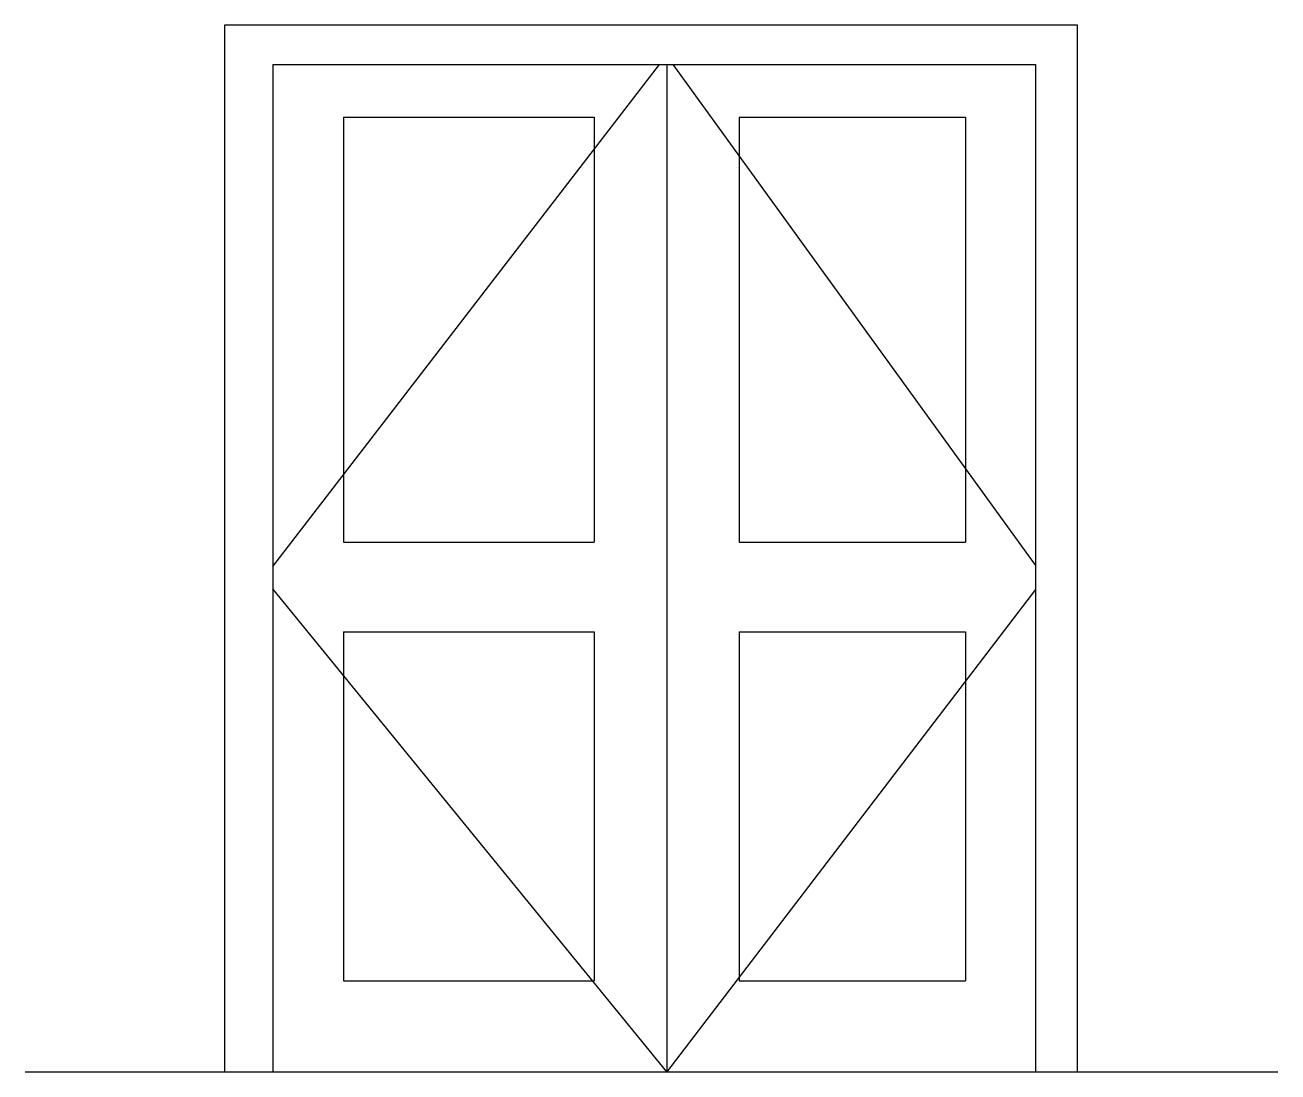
# Model space of a CAD drawing. Header units: metres. Extents: x 13408.4 to 13422.4, y 18474.7 to 18486.4.
import ezdxf

# ---------------------------------------------------------------- set-up
doc = ezdxf.new("R2010")
doc.units = ezdxf.units.M
for name, color, linetype in [('PUB_DIM', 90, 'Continuous'), ('STAIR', 2, 'Continuous'), ('WINDOW', 3, 'Continuous')]:
    doc.layers.add(name, color=color, linetype=linetype)

msp = doc.modelspace()

# ---------------------------------------------------------------- linework, layer by layer
for points in [[(13420.17, 18474.73), (13420.17, 18486.43), (13410.64, 18486.43), (13410.64, 18474.73)], [(13408.41, 18474.73), (13422.41, 18474.73)]]:
    msp.add_lwpolyline(points)
at = {"layer": 'PUB_DIM'}
for p, q in [((13411.18, 18485.99), (13411.18, 18474.73)), ((13415.58, 18485.99), (13415.58, 18474.73)), ((13419.7, 18485.99), (13419.7, 18474.73)), ((13411.97, 18485.4), (13411.97, 18480.65)), ((13414.77, 18485.4), (13414.77, 18480.65)), ((13416.39, 18485.4), (13416.39, 18480.65)), ((13418.92, 18485.4), (13418.92, 18480.65)), ((13411.97, 18479.65), (13411.97, 18475.75)), ((13414.77, 18479.65), (13414.77, 18475.75)), ((13416.39, 18479.65), (13416.39, 18475.75)), ((13418.92, 18479.65), (13418.92, 18475.75))]:
    msp.add_line(p, q, dxfattribs=at)
at = {"layer": 'STAIR'}
for p, q in [((13411.18, 18480.38), (13415.5, 18485.99)), ((13415.65, 18485.99), (13419.7, 18480.39))]:
    msp.add_line(p, q, dxfattribs=at)
at = {"layer": 'WINDOW'}
for p, q in [((13411.18, 18485.99), (13419.7, 18485.99)), ((13411.97, 18485.4), (13414.77, 18485.4)), ((13416.39, 18485.4), (13418.92, 18485.4)), ((13411.97, 18480.65), (13414.77, 18480.65)), ((13416.39, 18480.65), (13418.92, 18480.65)), ((13415.58, 18474.73), (13411.18, 18480.13)), ((13419.7, 18480.12), (13415.58, 18474.73)), ((13411.97, 18479.65), (13414.77, 18479.65)), ((13416.39, 18479.65), (13418.92, 18479.65)), ((13411.97, 18475.75), (13414.77, 18475.75)), ((13416.39, 18475.75), (13418.92, 18475.75))]:
    msp.add_line(p, q, dxfattribs=at)

doc.saveas('drawing.dxf')
